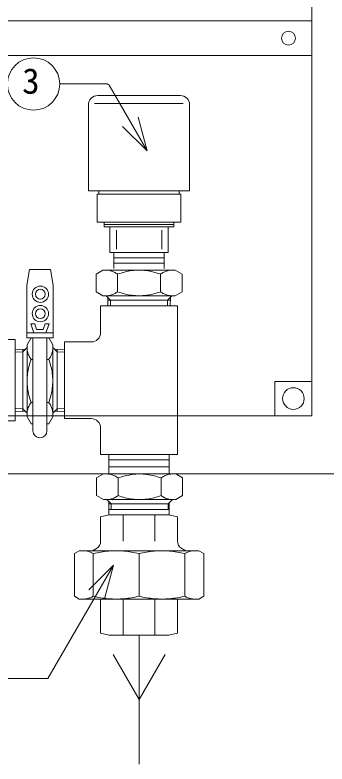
# Model space of a CAD drawing. Units: millimetres, scale not verified. Extents: x -79689 to 6276, y -2774 to 2774.
# Drawn here: x 638 to 906, y -407 to 237 of the extents above; entities that cross this region are included whole.
import ezdxf
from ezdxf.enums import TextEntityAlignment as Align

# ---------------------------------------------------------------- set-up
doc = ezdxf.new("R2010")
doc.units = ezdxf.units.MM
doc.header["$LTSCALE"] = 10
for name, color, linetype, lineweight in [('0-0_0', 7, 'Continuous', 18), ('0-3_moji', 7, 'Continuous', 18), ('1-0', 7, 'Continuous', 18)]:
    doc.layers.add(name, color=color, linetype=linetype, lineweight=lineweight)
doc.styles.add('ＭＳ ゴシック', font='')
doc.styles.get('ＭＳ ゴシック').set_extended_font_data('MS Gothic')

msp = doc.modelspace()

# ---------------------------------------------------------------- linework, layer by layer
at = {"layer": '0-0_0'}
msp.add_line((744.91, -296.33), (744.91, -407.29), dxfattribs=at)
at = {"layer": '0-3_moji'}
for p, q in [((717.63, 178.03), (676.77, 178.03)), ((717.63, 178.03), (719.13, 177.16)), ((751.92, 120.36), (719.13, 177.16)), ((751.92, 120.36), (744.16, 149.34)), ((751.92, 120.36), (730.71, 141.58)), ((723.09, -236), (666.65, -333.76)), ((723.09, -236), (701.87, -257.22)), ((723.09, -236), (715.32, -264.98)), ((744.91, -351.81), (722.56, -313.09)), ((744.91, -351.81), (767.26, -313.09)), ((666.65, -333.76), (616.65, -333.76))]:
    msp.add_line(p, q, dxfattribs=at)
msp.add_circle((654.27, 178.03), 22.5, dxfattribs=at)
at = {"layer": '1-0', "color": 3}
for p, q in [((893.35, -107.57), (893.35, 592.43)), ((723.21, 28.37), (766.61, 28.37)), ((723.21, 23.84), (766.61, 23.84)), ((648.4, 4.87), (650.67, 18.5)), ((650.67, 18.5), (668.85, 18.5)), ((671.13, 4.87), (668.85, 18.5)), ((648.4, -36.04), (648.4, 4.87)), ((671.13, 4.87), (671.13, -36.04)), ((655.22, -28.48), (656.88, -33.16)), ((648.4, -40.59), (648.4, -36.04)), ((671.13, -36.04), (671.13, -40.59)), ((671.13, -40.59), (648.4, -40.59)), ((861.72, -107.57), (861.72, -77.91)), ((861.72, -77.91), (893.35, -77.91)), ((893.35, -77.91), (893.35, -107.57)), ((193.35, -107.57), (893.35, -107.57)), ((893.35, -107.57), (861.72, -107.57)), ((718.91, -145.56), (770.91, -145.56)), ((723.71, -151.56), (770.91, -151.56)), ((143.35, -157.57), (943.35, -157.57)), ((718.91, -188.12), (769.82, -188.12))]:
    msp.add_line(p, q, dxfattribs=at)
at = {"layer": '1-0'}
for p, q in [((893.35, 232.43), (193.35, 232.43)), ((893.35, 202.43), (193.35, 202.43)), ((709.41, 168.09), (780.41, 168.09)), ((706.72, 161.37), (782.79, 161.37)), ((701.41, 160.09), (701.41, 86.09)), ((788.41, 160.09), (788.41, 86.09)), ((701.41, 86.09), (788.41, 86.09)), ((710.44, 83.09), (710.44, 86.09)), ((779.38, 83.09), (779.38, 86.09)), ((708.91, 83.09), (780.91, 83.09)), ((708.91, 83.09), (708.91, 59.09)), ((780.91, 83.09), (780.91, 59.09)), ((708.91, 59.09), (780.91, 59.09)), ((714.91, 59.09), (714.91, 55.09)), ((774.91, 59.09), (774.91, 55.09)), ((714.91, 57.21), (774.91, 57.21)), ((714.91, 55.09), (774.91, 55.09)), ((719.91, 55.09), (719.91, 33.09)), ((725.43, 52.1), (725.43, 35.82)), ((764.39, 52.1), (764.39, 35.82)), ((769.91, 55.09), (769.91, 33.09)), ((719.91, 33.09), (769.91, 33.09)), ((638.32, -42.01), (621.32, -42.01)), ((652.2, -40.59), (648.76, -46.54)), ((667.33, -40.59), (652.2, -40.59)), ((667.33, -40.59), (670.76, -46.54)), ((638.32, -50.37), (647.45, -50.08)), ((645.08, -52.46), (648.76, -48.77)), ((645.08, -50.16), (645.08, -77.01)), ((648.76, -46.54), (648.76, -77.54)), ((670.76, -46.54), (670.76, -77.54)), ((674.45, -52.46), (670.76, -48.77)), ((680.91, -50.36), (672.07, -50.08)), ((674.45, -50.16), (674.45, -77.01)), ((638.32, -52.67), (645.08, -52.46)), ((680.91, -52.66), (674.45, -52.46)), ((653.76, -59.06), (652.2, -59.06)), ((667.33, -59.06), (665.76, -59.06)), ((645.08, -103.87), (645.08, -77.01)), ((674.45, -103.87), (674.45, -77.01)), ((648.76, -108.54), (648.76, -77.54)), ((670.76, -108.54), (670.76, -77.54)), ((653.76, -96.01), (652.2, -96.01)), ((667.33, -96.01), (665.76, -96.01)), ((638.32, -101.36), (645.08, -101.57)), ((645.08, -101.57), (648.76, -105.25)), ((674.45, -101.57), (670.76, -105.25)), ((680.91, -101.37), (674.45, -101.57)), ((638.32, -103.66), (647.45, -103.94)), ((652.2, -114.49), (648.76, -108.54)), ((667.33, -114.49), (670.76, -108.54)), ((680.91, -103.67), (672.07, -103.94)), ((653.76, -114.49), (652.2, -114.49)), ((667.33, -114.49), (665.76, -114.49)), ((718.91, -157.63), (718.91, -141.01)), ((770.91, -157.63), (770.91, -141.01)), ((718.91, -151.56), (770.91, -151.56)), ((718.91, -192.76), (718.91, -181.36)), ((770.91, -192.76), (770.91, -182.37))]:
    msp.add_line(p, q, dxfattribs=at)
at = {"layer": '1-0', "color": 4}
for p, q in [((723.21, 28.37), (723.21, 33.09)), ((766.61, 28.37), (766.61, 33.09)), ((723.21, 28.37), (723.21, 19.29)), ((766.61, 28.37), (766.61, 19.29)), ((707.96, 14.33), (713.91, 17.77)), ((707.96, 14.33), (707.96, -0.8)), ((713.91, 17.77), (744.91, 17.77)), ((726.43, 14.33), (726.43, -0.8)), ((775.91, 17.77), (744.91, 17.77)), ((763.39, 14.33), (763.39, -0.8)), ((781.86, 14.33), (775.91, 17.77)), ((781.86, 14.33), (781.86, -0.8)), ((707.96, -0.8), (713.91, -4.23)), ((713.91, -4.23), (744.91, -4.23)), ((720.35, -7.92), (716.67, -4.23)), ((718.21, -13.01), (717.98, -5.54)), ((775.91, -4.23), (744.91, -4.23)), ((769.47, -7.92), (773.15, -4.23)), ((771.61, -13.01), (771.84, -5.54)), ((781.86, -0.8), (775.91, -4.23)), ((718.05, -7.92), (744.91, -7.92)), ((720.51, -13.01), (720.35, -7.92)), ((771.77, -7.92), (744.91, -7.92)), ((769.31, -13.01), (769.47, -7.92)), ((711.91, -36.01), (711.91, -13.01)), ((777.91, -13.01), (711.91, -13.01)), ((777.91, -13.01), (777.91, -141.01)), ((653.76, -40.59), (653.76, -120.49)), ((657.49, -40.59), (662.03, -40.59)), ((665.76, -40.59), (665.76, -120.49)), ((703.91, -44.01), (680.91, -44.01)), ((680.91, -44.01), (680.91, -110.01)), ((703.91, -110.01), (680.91, -110.01)), ((711.91, -118.01), (711.91, -141.01)), ((777.91, -141.01), (711.91, -141.01)), ((708.46, -161.06), (714.41, -157.63)), ((708.46, -161.06), (708.46, -176.19)), ((714.41, -157.63), (745.41, -157.63)), ((726.94, -161.06), (726.94, -176.19)), ((776.41, -157.63), (745.41, -157.63)), ((763.89, -161.06), (763.89, -176.19)), ((782.36, -161.06), (776.41, -157.63)), ((782.36, -161.06), (782.36, -176.19)), ((708.46, -176.19), (714.41, -179.63)), ((714.41, -179.63), (745.41, -179.63)), ((720.86, -183.31), (717.17, -179.63)), ((776.41, -179.63), (745.41, -179.63)), ((769.97, -183.31), (773.65, -179.63)), ((782.36, -176.19), (776.41, -179.63)), ((718.56, -183.31), (745.41, -183.31)), ((721.02, -188.41), (720.86, -183.31)), ((770.91, -183.31), (745.41, -183.31)), ((769.81, -188.41), (769.97, -183.31)), ((711.91, -194.39), (719.3, -192.67)), ((719.3, -192.67), (770.52, -192.67)), ((731.24, -192.67), (731.24, -215.4)), ((758.58, -192.67), (758.58, -215.4)), ((770.52, -192.67), (777.91, -194.39)), ((711.91, -215.4), (711.91, -194.39)), ((777.91, -215.4), (777.91, -194.39)), ((689.35, -226.16), (693.58, -223.72)), ((744.91, -223.72), (693.58, -223.72)), ((704.82, -223.72), (708.24, -221.75)), ((744.91, -223.72), (796.24, -223.72)), ((785, -223.72), (781.58, -221.75)), ((800.47, -226.16), (796.24, -223.72)), ((689.35, -226.16), (689.35, -262.84)), ((705.62, -226.16), (705.62, -262.84)), ((744.91, -226.16), (744.91, -262.84)), ((784.2, -226.16), (784.2, -262.84)), ((800.47, -226.16), (800.47, -262.84)), ((689.35, -262.84), (693.58, -265.28)), ((800.47, -262.84), (796.24, -265.28)), ((744.91, -265.28), (693.58, -265.28)), ((711.91, -265.28), (711.91, -294.61)), ((731.24, -265.28), (731.24, -296.33)), ((744.91, -265.28), (796.24, -265.28)), ((758.58, -265.28), (758.58, -296.33)), ((777.91, -265.28), (777.91, -294.61)), ((719.3, -296.33), (711.91, -294.61)), ((770.52, -296.33), (719.3, -296.33)), ((777.91, -294.61), (770.52, -296.33))]:
    msp.add_line(p, q, dxfattribs=at)
at = {"layer": '1-0', "color": 3}
for points in [[(655.22, -28.48), (651.94, -28.48), (654.62, -36.04)], [(664.3, -28.48), (662.64, -33.16), (656.88, -33.16), (662.64, -33.16)], [(664.3, -28.48), (667.58, -28.48), (664.91, -36.04)], [(671.13, -36.04), (648.4, -36.04), (671.13, -36.04)], [(664.91, -36.04), (654.62, -36.04), (664.91, -36.04)]]:
    msp.add_lwpolyline(points, dxfattribs=at)
at = {"layer": '1-0'}
msp.add_lwpolyline([(612.32, -112.01), (638.32, -112.01), (638.32, -42.01)], dxfattribs=at)
at = {"layer": '1-0', "color": 3}
for centre, radius in [((873.35, 217.43), 6), ((660.14, -2.89), 7.02), ((660.14, -2.89), 4.23), ((660.14, -19.59), 7.02), ((660.14, -19.59), 4.23), ((877.53, -92.74), 9.32)]:
    msp.add_circle(centre, radius, dxfattribs=at)
at = {"layer": '1-0'}
for centre, radius, start, end in [((709.41, 160.09), 8, 90, 180.00001), ((780.41, 160.09), 8, 0, 90), ((661.33, -49.75), 12.57, 180.34283, 195.56902), ((658.19, -49.75), 12.57, 344.43098, 359.65717), ((665.04, -48.74), 16.41, 195.48831, 207.15202), ((668.06, -47.23), 19.79, 207.04463, 216.71693), ((651.46, -47.23), 19.79, 323.28307, 332.95537), ((654.49, -48.74), 16.41, 332.84798, 344.51169), ((705.2, -78.8), 56.55, 159.58055, 165.96004), ((614.33, -78.8), 56.55, 14.03996, 20.41945), ((702.27, -78.07), 53.54, 165.94782, 172.68669), ((617.25, -78.07), 53.54, 7.31331, 14.05218), ((698.38, -77.58), 49.62, 172.67746, 179.94881), ((621.14, -77.58), 49.62, 0.05119, 7.32254), ((698.38, -77.49), 49.62, 180.05119, 187.32254), ((621.14, -77.49), 49.62, 352.67746, 359.94881), ((702.27, -77), 53.54, 187.31331, 194.05218), ((705.2, -76.28), 56.55, 194.03996, 200.41945), ((614.33, -76.28), 56.55, 339.58055, 345.96004), ((617.25, -77), 53.54, 345.94782, 352.68669), ((668.06, -107.84), 19.79, 143.28307, 152.95537), ((651.46, -107.84), 19.79, 27.04463, 36.71693), ((661.33, -105.33), 12.57, 164.43098, 179.65717), ((665.04, -106.34), 16.41, 152.84798, 164.51169), ((654.49, -106.34), 16.41, 15.48831, 27.15202), ((658.19, -105.33), 12.57, 0.34283, 15.56902)]:
    msp.add_arc(centre, radius, start, end, dxfattribs=at)
at = {"layer": '1-0', "color": 4}
for centre, radius, start, end in [((717.12, 5.2), 12.57, 74.43098, 89.65717), ((716.11, 1.49), 16.41, 62.84798, 74.51169), ((714.6, -1.53), 19.79, 53.28307, 62.95537), ((746.17, -38.67), 56.55, 104.03996, 110.41945), ((745.45, -35.74), 53.54, 97.31331, 104.05218), ((744.95, -31.85), 49.62, 90.05119, 97.32254), ((744.87, -31.85), 49.62, 82.67746, 89.94881), ((744.37, -35.74), 53.54, 75.94782, 82.68669), ((743.65, -38.67), 56.55, 69.58055, 75.96004), ((775.22, -1.53), 19.79, 117.04463, 126.71693), ((773.71, 1.49), 16.41, 105.48831, 117.15202), ((772.7, 5.2), 12.57, 90.34283, 105.56902), ((717.12, 8.33), 12.57, 270.34283, 285.56902), ((716.11, 12.04), 16.41, 285.48831, 297.15202), ((714.6, 15.06), 19.79, 297.04463, 306.71693), ((746.17, 52.2), 56.55, 249.58055, 255.96004), ((745.45, 49.27), 53.54, 255.94782, 262.68669), ((744.95, 45.38), 49.62, 262.67746, 269.94881), ((744.87, 45.38), 49.62, 270.05119, 277.32254), ((744.37, 49.27), 53.54, 277.31331, 284.05218), ((743.65, 52.2), 56.55, 284.03996, 290.41945), ((775.22, 15.06), 19.79, 233.28307, 242.95537), ((773.71, 12.04), 16.41, 242.84798, 254.51169), ((772.7, 8.33), 12.57, 254.43098, 269.65717), ((703.91, -36.01), 8, 269.99998, 0.00002), ((703.91, -118.01), 8, 0.00002, 90.00001), ((659.76, -120.49), 6, 180, 0), ((717.63, -170.2), 12.57, 74.43098, 89.65717), ((716.62, -173.9), 16.41, 62.84798, 74.51169), ((715.11, -176.93), 19.79, 53.28307, 62.95537), ((746.67, -214.06), 56.55, 104.03996, 110.41945), ((745.95, -211.14), 53.54, 97.31331, 104.05218), ((745.46, -207.25), 49.62, 90.05119, 97.32254), ((745.37, -207.25), 49.62, 82.67746, 89.94881), ((744.88, -211.14), 53.54, 75.94782, 82.68669), ((744.16, -214.06), 56.55, 69.58055, 75.96004), ((775.72, -176.93), 19.79, 117.04463, 126.71693), ((774.21, -173.9), 16.41, 105.48831, 117.15202), ((773.2, -170.2), 12.57, 90.34283, 105.56902), ((717.63, -167.06), 12.57, 270.34283, 285.56902), ((716.62, -163.36), 16.41, 285.48831, 297.15202), ((715.11, -160.33), 19.79, 297.04463, 306.71693), ((746.67, -123.19), 56.55, 249.58055, 255.96004), ((745.95, -126.12), 53.54, 255.94782, 262.68669), ((745.46, -130.01), 49.62, 262.67746, 269.94881), ((745.37, -130.01), 49.62, 270.05119, 277.32254), ((744.88, -126.12), 53.54, 277.31331, 284.05218), ((744.16, -123.19), 56.55, 284.03996, 290.41945), ((775.72, -160.33), 19.79, 233.28307, 242.95537), ((774.21, -163.36), 16.41, 242.84798, 254.51169), ((773.2, -167.06), 12.57, 254.43098, 269.65717), ((704.58, -215.4), 7.33, 300, 0), ((785.24, -215.4), 7.33, 180, 240), ((697.44, -237.33), 13.6, 77.7412, 89.80762), ((696.87, -240), 16.34, 67.73249, 77.78044), ((696.02, -242.13), 18.64, 58.97372, 67.78889), ((725.66, -306.55), 82.84, 94.84526, 103.9951), ((725.27, -302.13), 78.41, 85.16527, 94.83366), ((724.87, -306.55), 82.84, 76.0049, 85.15371), ((764.94, -306.55), 82.84, 94.84629, 103.9951), ((764.55, -302.13), 78.41, 85.16634, 94.83473), ((764.16, -306.55), 82.84, 76.0049, 85.15474), ((793.8, -242.13), 18.64, 112.21096, 121.02626), ((792.95, -240), 16.34, 102.21949, 112.26737), ((792.38, -237.33), 13.6, 90.19239, 102.25875), ((696.87, -249), 16.34, 282.21938, 292.26735), ((696.02, -246.87), 18.64, 292.21095, 301.02627), ((725.66, -182.45), 82.84, 256.00492, 265.15484), ((724.88, -182.45), 82.84, 274.8462, 283.99507), ((764.94, -182.45), 82.84, 256.00493, 265.1538), ((764.16, -182.45), 82.84, 274.84516, 283.99508), ((793.8, -246.87), 18.64, 238.97375, 247.7892), ((792.95, -249), 16.34, 247.73279, 257.78068), ((697.44, -251.67), 13.6, 270.19236, 282.25861), ((725.27, -186.87), 78.41, 265.16643, 274.83464), ((764.55, -186.87), 78.41, 265.16536, 274.83357), ((792.38, -251.67), 13.6, 257.74144, 269.80763)]:
    msp.add_arc(centre, radius, start, end, dxfattribs=at)

# ---------------------------------------------------------------- texts
at = {"layer": '0-3_moji', "style": 'ＭＳ ゴシック'}
msp.add_text('3', height=21.99, dxfattribs=at).set_placement((644.52, 163.03), align=Align.BOTTOM_LEFT)

doc.saveas('drawing.dxf')
